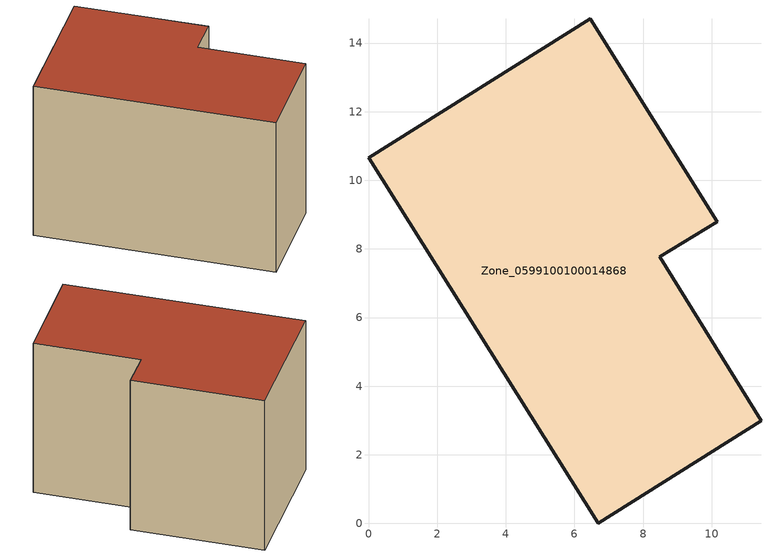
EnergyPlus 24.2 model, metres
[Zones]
Zone_0599100100014868
 floor ground (C_G): 0,10.66 6.46,14.71 10.16,8.79 8.48,7.77 11.44,3 6.69,0 z0
 wall outside (C_F): 6.46,14.71 0,10.66 6.69,0 11.44,3 8.48,7.77 10.16,8.79 6.46,14.71 z0:8.89
 roof outside (C_R): 0,10.66 6.69,0 11.44,3 8.48,7.77 10.16,8.79 6.46,14.71 z8.89
[BUILDING]
Pand.0599100100014868: North Axis=0; Terrain=City; Loads Convergence Tolerance Value=0.04; Temperature Convergence Tolerance Value=0.4; Solar Distribution=FullExterior; Maximum Number of Warmup Days=25; Minimum Number of Warmup Days=1
[Site:Location]
Rotterdam.The.Hague.AP_ZH_NLD Design_Conditions: Latitude=51.96; Longitude=4.45; Time Zone=1; Elevation=-4.5
[SITE:GROUNDTEMPERATURE:BUILDINGSURFACE]
18, 18, 18, 18, 18, 18, 18, 18, 18, 18, 18, 18
[MATERIAL] Thermal Absorptance=0.9; Solar Absorptance=0.7; Visible Absorptance=0.7
Name | Roughness | Thickness | Conductivity | Density | Specific Heat
G.TC.2015-2018 | MediumSmooth | 0.15 | 0.0428571 | 540 | 1210
F.TC.2015-2018 | Rough | 0.3 | 0.0666667 | 1920 | 840
R.TC.2015-2018 | MediumRough | 0.2 | 0.0333333 | 1500 | 1000
[CONSTRUCTION]
C_G: G.TC.2015-2018
C_F: F.TC.2015-2018
C_R: R.TC.2015-2018
[ZONE]
Zone_0599100100014868: Type=1; Multiplier=1; Ceiling Height=Autocalculate; Volume=Autocalculate; Floor Area=autocalculate; Part of Total Floor Area=Yes
[ZONEINFILTRATION:DESIGNFLOWRATE]
Infil_Zone_0599100100014868: Zone or ZoneList or Space or SpaceList=Zone_0599100100014868; Schedule=AlwaysOn; Design Flow Rate Calculation Method=Flow/Area; Flow Rate per Floor Area=0.0015; Constant Term Coefficient=1; Temperature Term Coefficient=0; Velocity Term Coefficient=0; Velocity Squared Term Coefficient=0
[HVACTEMPLATE:ZONE:IDEALLOADSAIRSYSTEM]
Zone_0599100100014868: Maximum Heating Supply Air Temperature=50; Minimum Cooling Supply Air Temperature=13; Maximum Heating Supply Air Humidity Ratio=0.0156; Minimum Cooling Supply Air Humidity Ratio=0.0077; Heating Limit=NoLimit; Cooling Limit=NoLimit; Dehumidification Control Type=ConstantSensibleHeatRatio; Cooling Sensible Heat Ratio=0.7; Dehumidification Setpoint=60; Humidification Control Type=None; Humidification Setpoint=30; Outdoor Air Method=None; Outdoor Air Flow Rate per Person=0.00944; Outdoor Air Flow Rate per Zone Floor Area=0; Outdoor Air Flow Rate per Zone=0; Demand Controlled Ventilation Type=None; Outdoor Air Economizer Type=NoEconomizer; Heat Recovery Type=None; Sensible Heat Recovery Effectiveness=0.7; Latent Heat Recovery Effectiveness=0.65
[ZONECONTROL:THERMOSTAT]
ThermostatControl_Zone_0599100100014868: Zone or ZoneList=Zone_0599100100014868; Control Type Schedule=DualSetpointControlType; Control 1=Thermostat_Zone_0599100100014868; Temperature Difference Between Cutout And Setpoint=0
[THERMOSTATSETPOINT:DUALSETPOINT]
Thermostat_Zone_0599100100014868: Heating Setpoint Temperature Schedule=HeatingSetpoint_Zone_0599100100014868; Cooling Setpoint Temperature Schedule=CoolingSetpoint_Zone_0599100100014868
[SCHEDULE:COMPACT]
HeatingSetpoint_Zone_0599100100014868: Through: 12/31, For: AllDays, Until: 24:00, 21
CoolingSetpoint_Zone_0599100100014868: Through: 12/31, For: AllDays, Until: 24:00, 24
DualSetpointControlType: Through: 12/31, For: AllDays, Until: 24:00, 4
AlwaysOn: Through: 12/31, For: AllDays, Until: 24:00, 1
